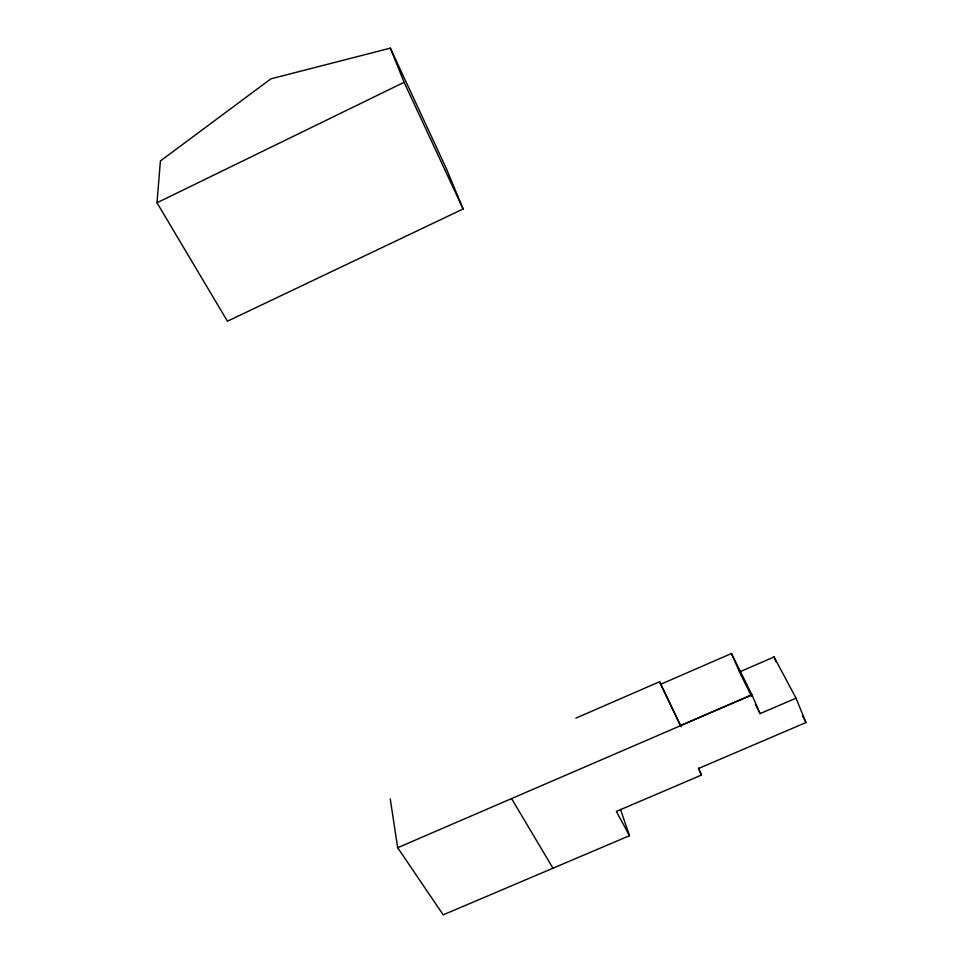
<?xml version="1.0" encoding="UTF-8"?>
<svg xmlns="http://www.w3.org/2000/svg" width="963" height="963" viewBox="0 0 963 963"><rect width="100%" height="100%" fill="white"/><g stroke="black" fill="none" stroke-linecap="round" stroke-linejoin="round"><path stroke-width="1.44" d="M157.005 202.784L160.412 160.965L270.94 78.81L390.352 48.15L446.122 168.043L463.131 208.971L227.437 321.209L157.005 202.784L404.099 82.312L390.352 48.15M575.862 718.157L659.595 681.72L681.142 726.728M659.595 681.72L660.666 684.296L731.483 653.492L751.947 694.889L760.048 713.631L796.016 698.175L805.995 722.527L698.392 768.546L701.509 775.046L616.368 811.424L629.465 835.703L443.209 914.85L397.671 847.717L390.256 798.929M731.483 653.492L739.488 671.945L774.059 656.959L796.016 698.175M752.199 694.624L680.432 725.584L660.666 684.296M397.671 847.717L751.947 694.889M511.558 798.58L552.955 868.205M802.54 716.027L805.995 722.527M739.488 671.945L751.429 696.153M755.413 704.218L760.048 713.631M404.099 82.312L463.131 208.971M698.62 768.125L701.509 775.046M774.059 656.959L776.262 662.279M620.509 809.377L629.465 835.703"/></g></svg>
